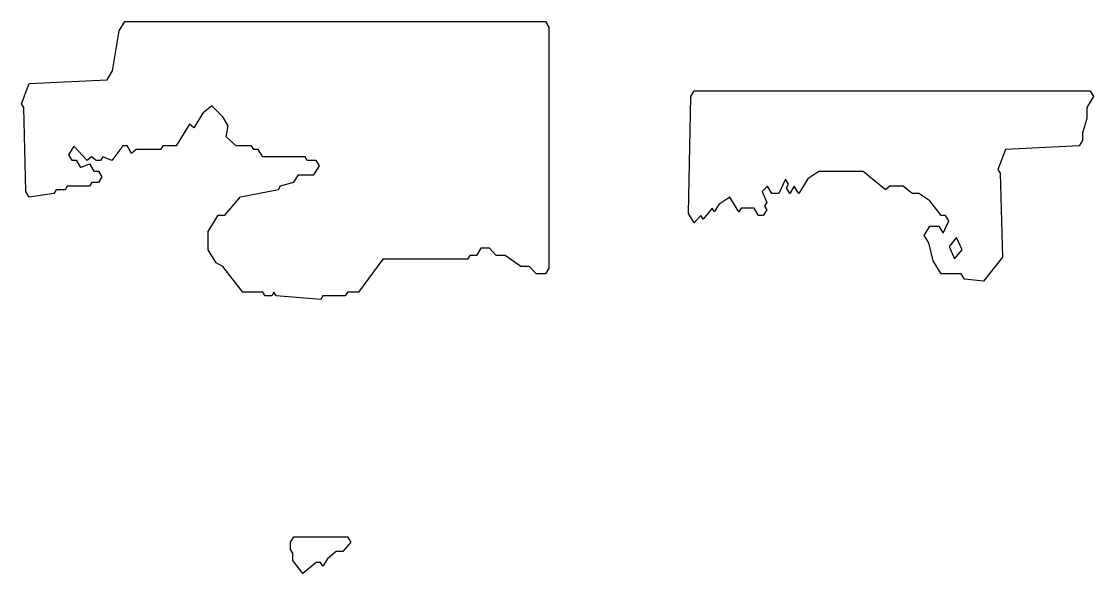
# Model space of a CAD drawing. Header units: millimetres. Extents: x 0 to 2000, y 0 to 414.
# Drawn here: x 0 to 804, y 0 to 414 of the extents above; entities outside this region: 1.
import ezdxf

# ---------------------------------------------------------------- set-up
doc = ezdxf.new("R2010")
doc.units = ezdxf.units.MM
doc.layers.add('Y', color=7, linetype='Continuous')

msp = doc.modelspace()

# ---------------------------------------------------------------- linework, layer by layer
at = {"layer": 'Y'}
for points in [[(190.89, 208.14), (189.28, 210.78), (187.67, 208.14), (182.55, 208.14), (180.89, 210.88), (165.9, 210.88), (150.88, 230.06), (145.87, 232.81), (140.01, 242.44), (140.01, 256.18), (147.55, 268.58), (152.56, 268.58), (164.22, 282.26), (192.55, 287.73), (194.21, 290.47), (204.21, 293.2), (207.55, 298.69), (219.22, 298.69), (223.33, 305.44), (220.89, 309.45), (214.22, 309.45), (212.55, 312.19), (180.89, 312.19), (177.55, 317.66), (174.22, 317.66), (172.55, 320.4), (160.91, 320.4), (153.34, 327.31), (155.01, 335.54), (150.87, 342.34), (142.6, 350.48), (136.02, 345.08), (129.3, 334.04), (125.97, 336.78), (116, 320.4), (106, 320.4), (104.33, 317.66), (85.98, 317.66), (82.59, 314.87), (79.22, 320.4), (75.99, 320.4), (67.64, 309.43), (60.99, 312.16), (59.33, 309.45), (55.91, 309.45), (52.61, 312.16), (49.27, 309.41), (39.29, 320.33), (35.23, 313.65), (37.67, 309.65), (41, 309.65), (44.32, 304.2), (50.99, 306.93), (54.33, 301.43), (57.67, 301.43), (60.23, 297.23), (57.67, 293.02), (52.67, 293.02), (51, 290.28), (34.33, 290.28), (32.67, 287.54), (26, 287.54), (24.34, 284.81), (5.89, 282.06), (3.35, 286.24), (1.68, 349.22), (0, 351.98), (5.87, 367.14), (64.22, 369.88), (68.35, 376.67), (73.35, 406.78), (77.55, 413.69), (392.67, 413.69), (395.21, 409.52), (395.21, 228.75), (392.67, 224.57), (385.9, 224.57), (380.9, 230.04), (374.25, 230.04), (362.58, 238.26), (355.9, 238.26), (350.9, 243.73), (344.33, 243.73), (341, 238.26), (336, 238.26), (334.33, 235.52), (270.99, 235.52), (252.66, 210.88), (244.33, 210.88), (242.67, 208.14), (226, 208.14), (224.33, 205.39), (190.89, 208.14)], [(704.22, 224.57), (689.22, 224.57), (683.35, 234.21), (680.02, 247.9), (676.66, 253.42), (680.89, 260.36), (687.67, 260.36), (690.93, 255), (695, 264.36), (692.55, 268.38), (689.23, 268.38), (680.88, 279.35), (672.58, 284.8), (667.58, 284.8), (660.91, 290.28), (650.98, 290.28), (647.61, 287.51), (630.91, 301.23), (597.64, 301.23), (589.35, 295.79), (582.61, 284.71), (579.28, 290.19), (575.94, 284.71), (573.33, 289.01), (574.99, 291.75), (572.62, 295.64), (567.68, 284.8), (562.55, 284.8), (559.26, 290.22), (555.23, 286.25), (558.56, 278.05), (556.89, 275.32), (558.56, 272.58), (556, 268.38), (552.55, 268.38), (549.22, 273.85), (539.33, 273.85), (537.61, 271.02), (530.91, 282.03), (522.68, 276.62), (519.28, 271.02), (517.6, 273.78), (510.93, 265.56), (509.26, 268.31), (504.26, 262.83), (500.01, 269.82), (501.68, 357.49), (504.22, 361.67), (801, 361.67), (803.56, 357.46), (798.54, 349.22), (798.54, 341.02), (795.21, 330.07), (795.21, 324.58), (792.67, 320.4), (737.68, 317.66), (731.89, 302.71), (733.54, 299.99), (735.21, 236.95), (720.99, 219.09), (706.72, 220.46), (704.22, 224.57)], [(704.99, 242.48), (700.92, 251.86), (695.23, 245.18), (699.31, 235.81), (704.99, 242.48)], [(1953.34, 165.82), (1954.99, 168.54), (1953.34, 171.25), (1953.34, 253.51), (1997.67, 254.89), (2000.21, 250.7), (1998.54, 179.46), (1992.62, 166.96), (1989.28, 172.45), (1987.61, 169.71), (1985.89, 172.54), (1977.55, 172.54), (1975.89, 175.28), (1959.35, 175.28), (1956.89, 168.55), (1959.35, 164.49), (1962.61, 161.82), (1969.29, 167.31), (1975.24, 160.33), (1959.27, 136.86), (1957.61, 139.59), (1954.19, 133.97), (1953.34, 165.82)], [(203.34, 9.69), (203.34, 15.17), (201.68, 17.91), (201.68, 23.44), (204.22, 27.62), (244.33, 27.62), (246.9, 23.41), (240.99, 16.47), (235.98, 16.47), (229.35, 11.03), (225.94, 5.43), (224.22, 8.26), (220.98, 8.26), (210.93, 0), (203.34, 9.69)]]:
    msp.add_lwpolyline(points, close=True, dxfattribs=at)

doc.saveas('drawing.dxf')
